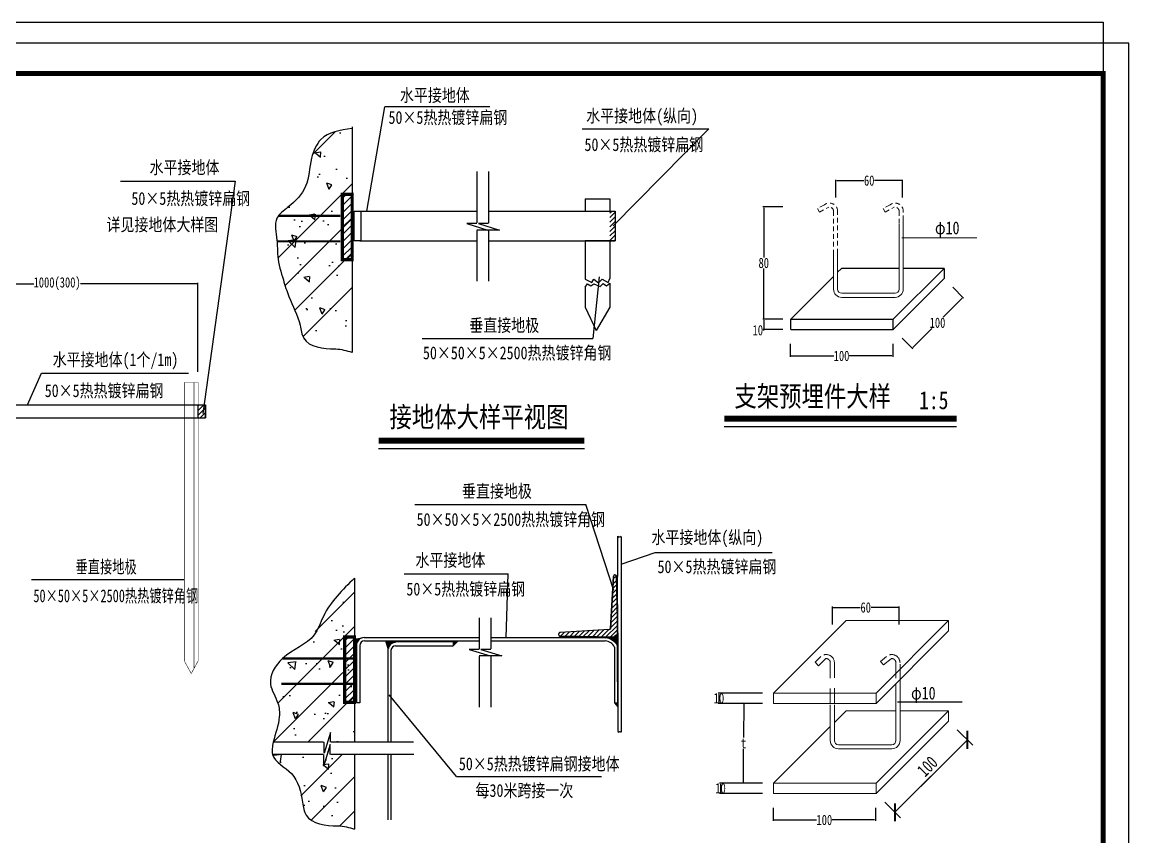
# Model space of a CAD drawing. Extents: x 468464 to 890083, y 3371610 to 6748633.
# Drawn here: x 470837.6 to 471053.6, y 3371751.8 to 3371910.7 of the extents above; entities that cross this region are included whole.
import ezdxf

# ---------------------------------------------------------------- set-up
doc = ezdxf.new("R2010")
doc.units = 0
doc.header["$PDSIZE"] = 0.2
doc.linetypes.add('6', pattern=[10, 6, -4])
doc.linetypes.add('DASHED', pattern=[0.75, 0.5, -0.25])
doc.layers.get('0').update_dxf_attribs({"linetype": 'CONTINUOUS'})
doc.layers.get('Defpoints').update_dxf_attribs({"linetype": 'CONTINUOUS'})
for name, color, linetype in [('13011', 6, 'CONTINUOUS'), ('2', 2, 'CONTINUOUS'), ('GPSCOMMON', 7, 'CONTINUOUS'), ('PP-COM', 7, 'CONTINUOUS'), ('TU', 2, 'CONTINUOUS'), ('图框', 7, 'CONTINUOUS'), ('批量', 7, 'CONTINUOUS'), ('标注', 4, 'CONTINUOUS')]:
    doc.layers.add(name, color=color, linetype=linetype)
doc.styles.get("Standard").update_dxf_attribs({"font": '', "width": 0.75})
doc.styles.get('Standard').set_extended_font_data('SimSun')
doc.dimstyles.get("Standard").update_dxf_attribs({"dimtxt": 2, "dimasz": 0.18, "dimexe": 0.18, "dimexo": 0.0625, "dimgap": 0.09, "dimtad": 0, "dimtih": 1, "dimtoh": 1, "dimzin": 0, "dimdsep": 46, "dimtxsty": 'Standard', "dimcen": 0.09, "dimadec": 0, "dimazin": 0, "dimtfac": 1, "dimtofl": 0, "dimtmove": 0, "dimatfit": 3, "dimfxl": 0.18, "dimtolj": 1, "dimtzin": 0, "dimarcsym": 0})

# ---------------------------------------------------------------- blocks, each defined once
blk = doc.blocks.new('*D32')
at = {"layer": 'Defpoints', "color": 0}
for p in [(470816.9896857398, 3371859.663974748), (470816.9896857398, 3371842.40158035), (470871.8873568259, 3371842.40158035)]:
    blk.add_point(p, dxfattribs=at)
at = {"layer": 'PP-COM', "color": 0, "lineweight": -2}
for p, q in [((470816.9896857398, 3371842.46408035), (470816.9896857398, 3371859.843974749)), ((470817.1696857398, 3371859.663974748), (470839.9026879495, 3371859.663974748)), ((470871.7073568259, 3371859.663974748), (470848.9743546162, 3371859.663974748)), ((470871.8873568259, 3371842.46408035), (470871.8873568259, 3371859.843974749))]:
    blk.add_line(p, q, dxfattribs=at)
at = {"layer": 'PP-COM', "color": 0}
for points in [[(470817.1696857398, 3371859.693974748), (470817.1696857398, 3371859.633974749), (470816.9896857398, 3371859.663974748)], [(470871.7073568259, 3371859.693974748), (470871.7073568259, 3371859.633974749), (470871.8873568259, 3371859.663974748)]]:
    blk.add_solid(points, dxfattribs=at)
at = {"layer": 'PP-COM', "color": 0, "insert": (470844.4385212829, 3371859.663974748), "char_height": 2, "attachment_point": 5}
blk.add_mtext('\\A1;1000(300)', dxfattribs=at)
blk = doc.blocks.new('*D33')
at = {"layer": 'Defpoints', "color": 0}
for p in [(470986.1257662455, 3371874.640575111), (470982.3247662455, 3371852.766575111), (470986.1257662455, 3371852.766575111)]:
    blk.add_point(p, dxfattribs=at)
at = {"layer": '标注', "color": 0, "lineweight": -2}
for p, q in [((470986.0632662455, 3371874.640575111), (470982.1447662455, 3371874.640575111)), ((470982.3247662455, 3371874.460575111), (470982.3247662455, 3371864.793575111)), ((470982.3247662455, 3371852.946575111), (470982.3247662455, 3371862.613575111)), ((470986.0632662455, 3371852.766575111), (470982.1447662455, 3371852.766575111))]:
    blk.add_line(p, q, dxfattribs=at)
at = {"layer": '标注', "color": 0}
for points in [[(470982.2947662455, 3371874.460575111), (470982.3547662455, 3371874.460575111), (470982.3247662455, 3371874.640575111)], [(470982.2947662455, 3371852.946575111), (470982.3547662455, 3371852.946575111), (470982.3247662455, 3371852.766575111)]]:
    blk.add_solid(points, dxfattribs=at)
at = {"layer": '标注', "color": 0, "insert": (470982.324766245, 3371863.703575111), "char_height": 2, "attachment_point": 5}
blk.add_mtext('\\A1;80', dxfattribs=at)
blk = doc.blocks.new('*D34')
at = {"layer": 'Defpoints', "color": 0}
for p in [(470986.1257662455, 3371852.766575111), (470982.3247662455, 3371850.766575111), (470986.1257662455, 3371850.766575111)]:
    blk.add_point(p, dxfattribs=at)
at = {"layer": '标注', "color": 0, "lineweight": -2}
for p, q in [((470986.0632662455, 3371852.766575111), (470982.1447662455, 3371852.766575111)), ((470982.3247662455, 3371852.586575111), (470982.3247662455, 3371850.946575111)), ((470986.0632662455, 3371850.766575111), (470982.1447662455, 3371850.766575111)), ((470982.3247662455, 3371850.586575111), (470982.1447662455, 3371850.586575111)), ((470982.3247662455, 3371850.766575111), (470982.3247662455, 3371850.586575111))]:
    blk.add_line(p, q, dxfattribs=at)
at = {"layer": '标注', "color": 0}
for points in [[(470982.2947662455, 3371852.586575111), (470982.3547662455, 3371852.586575111), (470982.3247662455, 3371852.766575111)], [(470982.2947662455, 3371850.946575111), (470982.3547662455, 3371850.946575111), (470982.3247662455, 3371850.766575111)]]:
    blk.add_solid(points, dxfattribs=at)
at = {"layer": '标注', "color": 0, "insert": (470981.1630995783, 3371850.586575111), "char_height": 2, "attachment_point": 5}
blk.add_mtext('\\A1;10 ', dxfattribs=at)
blk = doc.blocks.new('*D35')
at = {"layer": 'Defpoints', "color": 0}
for p in [(470987.5007662455, 3371848.009575111), (471007.5007662455, 3371848.009575111), (471007.5007662455, 3371845.581814702)]:
    blk.add_point(p, dxfattribs=at)
at = {"layer": '标注', "color": 0, "lineweight": -2}
for p, q in [((470987.5007662455, 3371847.947075111), (470987.5007662455, 3371845.401814702)), ((471007.5007662455, 3371847.947075111), (471007.5007662455, 3371845.401814702)), ((470987.6807662455, 3371845.581814702), (470995.9857662455, 3371845.581814702)), ((471007.3207662455, 3371845.581814702), (470999.0157662455, 3371845.581814702))]:
    blk.add_line(p, q, dxfattribs=at)
at = {"layer": '标注', "color": 0}
for points in [[(470987.6807662455, 3371845.611814701), (470987.6807662455, 3371845.551814702), (470987.5007662455, 3371845.581814702)], [(471007.3207662455, 3371845.611814701), (471007.3207662455, 3371845.551814702), (471007.5007662455, 3371845.581814702)]]:
    blk.add_solid(points, dxfattribs=at)
at = {"layer": '标注', "color": 0, "insert": (470997.5007662455, 3371845.581814702), "char_height": 2, "attachment_point": 5}
blk.add_mtext('\\A1;100', dxfattribs=at)
blk = doc.blocks.new('*D36')
at = {"layer": 'Defpoints', "color": 0}
for p in [(471019.1578683769, 3371859.014677233), (471009.257868377, 3371849.115677233), (471011.2797662453, 3371847.093575112)]:
    blk.add_point(p, dxfattribs=at)
at = {"layer": '标注', "color": 0, "lineweight": -2}
for p, q in [((471019.2020603186, 3371858.970480827), (471021.3070390371, 3371856.865289463)), ((471021.0524805961, 3371856.86530232), (471017.319876357, 3371853.133075112)), ((471011.4070518943, 3371847.220847904), (471015.139656133, 3371850.953075112)), ((471009.3020603186, 3371849.071480827), (471011.4070390372, 3371846.966289463))]:
    blk.add_line(p, q, dxfattribs=at)
at = {"layer": '标注', "color": 0}
for points in [[(471021.0312684642, 3371856.886516595), (471021.0736927283, 3371856.844088045), (471021.1797662452, 3371856.992575112)], [(471011.3858397624, 3371847.242062179), (471011.4282640265, 3371847.199633629), (471011.2797662453, 3371847.093575112)]]:
    blk.add_solid(points, dxfattribs=at)
at = {"layer": '标注', "color": 0, "insert": (471016.2297662455, 3371852.043075112), "char_height": 2, "attachment_point": 5}
blk.add_mtext('\\A1;100', dxfattribs=at)
blk = doc.blocks.new('*D37')
at = {"layer": 'Defpoints', "color": 0}
for p in [(471009.4027662455, 3371879.781814701), (470996.3927662455, 3371876.414575111), (471009.4027662455, 3371876.414575111)]:
    blk.add_point(p, dxfattribs=at)
at = {"layer": '标注', "color": 0, "lineweight": -2}
for p, q in [((470996.3927662455, 3371876.477075111), (470996.3927662455, 3371879.961814702)), ((470996.5727662455, 3371879.781814701), (471001.8452662455, 3371879.781814701)), ((471009.2227662455, 3371879.781814701), (471003.9502662455, 3371879.781814701)), ((471009.4027662455, 3371876.477075111), (471009.4027662455, 3371879.961814702))]:
    blk.add_line(p, q, dxfattribs=at)
at = {"layer": '标注', "color": 0}
for points in [[(470996.5727662455, 3371879.811814701), (470996.5727662455, 3371879.751814702), (470996.3927662455, 3371879.781814701)], [(471009.2227662455, 3371879.811814701), (471009.2227662455, 3371879.751814702), (471009.4027662455, 3371879.781814701)]]:
    blk.add_solid(points, dxfattribs=at)
at = {"layer": '标注', "color": 0, "insert": (471002.8977662455, 3371879.781814701), "char_height": 2, "attachment_point": 5}
blk.add_mtext('\\A1;60', dxfattribs=at)
blk = doc.blocks.new('*D38')
at = {"layer": 'Defpoints', "color": 0}
for p in [(470984.1423547725, 3371757.462530087), (471004.1423547725, 3371757.462530087), (471004.1423547725, 3371755.049997403)]:
    blk.add_point(p, dxfattribs=at)
at = {"layer": '标注', "color": 0, "lineweight": -2}
for p, q in [((470984.1423547725, 3371757.400030087), (470984.1423547725, 3371754.869997403)), ((471004.1423547725, 3371757.400030087), (471004.1423547725, 3371754.869997403)), ((470984.3223547725, 3371755.049997403), (470992.6273547725, 3371755.049997403)), ((471003.9623547725, 3371755.049997403), (470995.6573547726, 3371755.049997403))]:
    blk.add_line(p, q, dxfattribs=at)
at = {"layer": '标注', "color": 0}
for points in [[(470984.3223547725, 3371755.079997403), (470984.3223547725, 3371755.019997403), (470984.1423547725, 3371755.049997403)], [(471003.9623547725, 3371755.079997403), (471003.9623547725, 3371755.019997403), (471004.1423547725, 3371755.049997403)]]:
    blk.add_solid(points, dxfattribs=at)
at = {"layer": '标注', "color": 0, "insert": (470994.1423547725, 3371755.049997403), "char_height": 2, "attachment_point": 5}
blk.add_mtext('\\A1;100', dxfattribs=at)
blk = doc.blocks.new('*D39')
at = {"layer": 'Defpoints', "color": 0}
for p in [(471008.7230663243, 3371796.502554368), (470995.713140221, 3371793.121039143), (471008.7230663243, 3371793.121039143)]:
    blk.add_point(p, dxfattribs=at)
at = {"layer": '标注', "color": 0, "lineweight": -2}
for p, q in [((470995.713140221, 3371793.183539143), (470995.713140221, 3371796.682554368)), ((470995.893140221, 3371796.502554368), (471001.1656032727, 3371796.502554368)), ((471008.5430663243, 3371796.502554368), (471003.2706032727, 3371796.502554368)), ((471008.7230663243, 3371793.183539143), (471008.7230663243, 3371796.682554368))]:
    blk.add_line(p, q, dxfattribs=at)
at = {"layer": '标注', "color": 0}
for points in [[(470995.893140221, 3371796.532554368), (470995.893140221, 3371796.472554368), (470995.713140221, 3371796.502554368)], [(471008.5430663243, 3371796.532554368), (471008.5430663243, 3371796.472554368), (471008.7230663243, 3371796.502554368)]]:
    blk.add_solid(points, dxfattribs=at)
at = {"layer": '标注', "color": 0, "insert": (471002.2181032727, 3371796.502554368), "char_height": 2, "attachment_point": 5}
blk.add_mtext('\\A1;60', dxfattribs=at)
blk = doc.blocks.new('_ARCHTICK')
at = {"color": 0, "linetype": 'ByBlock', "const_width": 0.15}
blk.add_lwpolyline([(-0.5, -0.5), (0.5, 0.5)], dxfattribs=at)
blk = doc.blocks.new('*D19')
at = {"layer": 'Defpoints', "color": 0}
for p in [(470982.1655156272, 3371777.798244866), (470978.3551721607, 3371762.234474454), (470982.1030156272, 3371762.219438628)]:
    blk.add_point(p, dxfattribs=at)
at = {"layer": '标注', "color": 0, "lineweight": -2}
for p, q in [((470982.1030161302, 3371777.798495605), (470978.2376736092, 3371777.814002821)), ((470978.4169500315, 3371777.63328214), (470978.3907950888, 3371771.113877574)), ((470978.3558942898, 3371762.414473006), (470978.3820492325, 3371768.933877573)), ((470982.0405161302, 3371762.219689367), (470978.1751736092, 3371762.235196583))]:
    blk.add_line(p, q, dxfattribs=at)
at = {"layer": '标注', "color": 0}
for points in [[(470978.386950273, 3371777.633402495), (470978.4469497902, 3371777.633161786), (470978.4176721607, 3371777.813280692)], [(470978.3258945312, 3371762.414593361), (470978.3858940484, 3371762.414352651), (470978.3551721607, 3371762.234474454)]]:
    blk.add_solid(points, dxfattribs=at)
at = {"layer": '标注', "color": 0, "insert": (470978.3864221609, 3371770.023877573), "char_height": 2, "attachment_point": 5}
blk.add_mtext('\\A1;t', dxfattribs=at)
blk = doc.blocks.new('*D20')
at = {"layer": 'Defpoints', "color": 0}
for p in [(470982.1655156272, 3371762.219438628), (470973.8874370668, 3371760.219438628), (470982.1655156272, 3371760.219438628)]:
    blk.add_point(p, dxfattribs=at)
at = {"layer": '标注', "color": 0, "lineweight": -2}
for p, q in [((470982.1030156272, 3371762.219438628), (470973.7074370668, 3371762.219438628)), ((470973.8874370668, 3371762.039438628), (470973.8874370668, 3371760.399438628)), ((470982.1030156272, 3371760.219438628), (470973.7074370668, 3371760.219438628))]:
    blk.add_line(p, q, dxfattribs=at)
at = {"layer": '标注', "color": 0}
for points in [[(470973.8574370667, 3371762.039438628), (470973.9174370668, 3371762.039438628), (470973.8874370668, 3371762.219438628)], [(470973.8574370667, 3371760.399438628), (470973.9174370668, 3371760.399438628), (470973.8874370668, 3371760.219438628)]]:
    blk.add_solid(points, dxfattribs=at)
at = {"layer": '标注', "color": 0, "insert": (470973.8874370662, 3371761.219438628), "char_height": 2, "attachment_point": 5}
blk.add_mtext('\\A1;10', dxfattribs=at)
blk = doc.blocks.new('*D21')
at = {"layer": 'Defpoints', "color": 0}
for p in [(470982.1655156272, 3371779.798244866), (470973.582545133, 3371777.798244866), (470982.1655156272, 3371777.798244866)]:
    blk.add_point(p, dxfattribs=at)
at = {"layer": '标注', "color": 0, "lineweight": -2}
for p, q in [((470982.1030156272, 3371779.798244866), (470973.402545133, 3371779.798244866)), ((470973.582545133, 3371779.618244865), (470973.582545133, 3371777.978244866)), ((470982.1030156272, 3371777.798244866), (470973.402545133, 3371777.798244866))]:
    blk.add_line(p, q, dxfattribs=at)
at = {"layer": '标注', "color": 0}
for points in [[(470973.552545133, 3371779.618244865), (470973.612545133, 3371779.618244865), (470973.582545133, 3371779.798244866)], [(470973.552545133, 3371777.978244866), (470973.612545133, 3371777.978244866), (470973.582545133, 3371777.798244866)]]:
    blk.add_solid(points, dxfattribs=at)
at = {"layer": '标注', "color": 0, "insert": (470973.5825451325, 3371778.798244866), "char_height": 2, "attachment_point": 5}
blk.add_mtext('\\A1;10', dxfattribs=at)

msp = doc.modelspace()

# ---------------------------------------------------------------- hatches: boundary and pattern name
h = msp.add_hatch()
h.set_pattern_fill('ANSI31', color=4, scale=0.3149999999999997, angle=37.88199843265833, style=0)
h.set_pattern_definition([(44.99999999999996, (472222.6373866689, 3415776.21583675), (-0.7071951695341945, 0.7071951695341965), [])])
h.paths.add_polyline_path([(470902.0081357981, 3371877.116561203), (470900.0811238686, 3371877.116561203), (470900.0811238686, 3371864.36769272), (470902.0081357981, 3371864.36769272)])
h = msp.add_hatch()
h.set_pattern_fill('ANSI31', color=256, scale=0.1999999999999999, angle=-3.81666561775622e-14, style=0)
h.set_pattern_definition([(44.99999999999995, (467450.574493352, 3390970.346894557), (-0.4490128060534572, 0.4490128060534581), [])])
h.paths.add_polyline_path([(470953.2372105976, 3371790.744852185, 0.1308302522088012), (470953.5859592382, 3371790.977082166, 0.03832908101323168), (470953.6854506165, 3371791.11720208, 0.1206708744550887), (470953.7893676125, 3371791.490437181), (470953.6183193236, 3371802.610831031, 0.8451243127018514), (470952.9937730597, 3371802.549461371), (470952.4259176168, 3371792.437523667, -0.4142135623794376), (470952.1739176168, 3371792.185523667), (470942.6252731726, 3371791.640423343, 0.8026078279618947), (470942.5441875281, 3371790.906800451)])
h = msp.add_hatch()
h.set_pattern_fill('ANSI31', color=4, scale=0.3149999999999997, angle=37.88199843265833, style=0)
h.set_pattern_definition([(44.99999999999996, (472223.089428618, 3415689.865812296), (-0.7071951695341945, 0.7071951695341965), [])])
h.paths.add_polyline_path([(470902.4601777471, 3371790.766536749), (470900.5331658177, 3371790.766536749), (470900.5331658177, 3371778.017668266), (470902.4601777471, 3371778.017668266)])
for points in [[(470902.443221101, 3371790.4197116), (470902.8394300747, 3371790.4197116), (470902.8394300747, 3371778.023511067), (470902.443221101, 3371778.023511067)], [(470903.9469270763, 3371790.572275271), (470902.850909194, 3371790.421249433), (470902.850909194, 3371789.25106456, -0.3143848288621867)], [(470910.4534407837, 3371789.991312774), (470908.5016614361, 3371789.991312774), (470908.9598228506, 3371788.596294187, -0.3755028186697038)], [(470953.7074451594, 3371790.751845829), (470953.3165598758, 3371790.722990153, -0.1028287566994777), (470953.045252028, 3371790.702961843), (470951.4492991333, 3371790.585146459, -0.2371351112653663), (470953.778026392, 3371789.121758569), (470953.7753165448, 3371789.851168604)], [(470953.8381075592, 3371777.901938836), (470953.1983280953, 3371777.893827024), (470953.8381075592, 3371777.098800384)]]:
    msp.add_hatch(color=256).paths.add_polyline_path(points)
at = {"layer": 'PP-COM'}
h = msp.add_hatch(dxfattribs=at)
h.set_pattern_fill('ANSI31', color=256, scale=0.1999999999999999, angle=-3.81666561775622e-14, style=0)
h.set_pattern_definition([(44.99999999999995, (468458.0927629896, 3391668.271500726), (-0.4490128060534572, 0.4490128060534581), [])])
h.paths.add_polyline_path([(470953.3227510933, 3371873.831321906), (470952.2906483556, 3371873.831321906), (470952.2906483556, 3371868.029857053), (470953.3227510933, 3371868.029857053)])
h = msp.add_hatch(dxfattribs=at)
h.set_pattern_fill('ANSI31', color=256, scale=0.1999999999999999, angle=-5.088887490341627e-14, style=0)
h.set_pattern_definition([(44.99999999999994, (467413.9205079962, 3390960.43044068), (-0.449012806053457, 0.4490128060534582), [])])
h.paths.add_polyline_path([(470871.9718204575, 3371833.526555238), (470873.403080152, 3371833.526555238), (470873.403080152, 3371836.026555238), (470871.9718204575, 3371836.026555238)])
msp.add_hatch(color=256, dxfattribs=at).paths.add_polyline_path([(470922.6785220585, 3371789.991312774), (470921.6870368888, 3371789.991312774), (470921.6870368888, 3371789.032628174), (470921.6898812942, 3371789.032628174)])
at = {"layer": 'TU'}
h = msp.add_hatch(dxfattribs=at)
h.set_pattern_fill('AR-CONC', color=256, scale=0.06669999999999991, angle=127.8819984326584, style=0)
h.set_pattern_definition([(139.9999999999999, (468117.5275509395, 3391002.900502689), (1.063137005444842, 12.15171742203346), [1.270634999999998, -13.97698499999998]), (85.00000000000013, (468117.5275509395, 3391002.900502689), (-12.7434780802414, -2.350696492576975), [1.016507999999998, -11.18158799999998]), (190.451, (468117.6161452145, 3391003.913142088), (-11.68028307761345, 9.801064861119482), [1.079872999999998, -11.87860299999998]), (136.1841999999999, (468114.1391909395, 3391002.900502689), (2.804223273112913, 18.08097202750505), [1.905952499999996, -20.96547749999995]), (186.6355999999998, (468114.3728743895, 3391004.407249019), (-16.50328457786625, 15.83486243889802), [1.619809499999997, -17.81790449999996]), (81.18400000000003, (468114.1391909395, 3391002.900502689), (-16.50325536130184, 15.83488720778939), [1.524761999999998, -16.77238199999998]), (111, (468114.9862809395, 3391004.594682688), (6.821110085068058, 10.11271248502005), [1.270634999999997, -13.97698499999997]), (56.00000000000006, (468114.9862809395, 3391004.594682688), (-12.28533734035868, 4.122195290788068), [1.016507999999998, -11.18158799999998]), (161.4513999999999, (468115.5547050096, 3391005.437403839), (-5.464254609661015, 14.23487993436729), [1.079872999999998, -11.87860299999998]), (127.4999999999999, (468117.5275509395, 3391002.900502689), (-5.639821092839307, 0.2060098368144785), [0, -11.04605359999997, 0, -11.35100599999997, 0, -11.22394249999997]), (97.49999999999987, (468117.5275509395, 3391002.900502689), (-6.682044340368563, 4.456871489437396), [0, -6.471767599999989, 0, -10.79192659999998, 0, -4.277804499999991]), (57.49999999999999, (468117.5275509395, 3390999.122481288), (0.3821072243113264, 9.043892697630316), [0, -4.235449999999995, 0, -13.21460399999999, 0, -17.53476299999998]), (47.5, (468117.5275509395, 3390997.428301288), (-1.695946951923302, 9.880216398447395), [0, -5.50608499999999, 0, -8.775852399999982, 0, -12.45222299999998])])
edge = h.paths.add_edge_path()
edge.add_spline(control_points=[(470901.9703732483, 3371846.306290158), (470900.8997426918, 3371846.416026929), (470899.8179232569, 3371846.951025867), (470896.5535015195, 3371846.917786265), (470892.3937852693, 3371847.443487691), (470891.8067508228, 3371852.808521796), (470889.8369203059, 3371856.295063433), (470888.4568152945, 3371860.816670457), (470887.340616059, 3371864.510738743), (470887.4738517406, 3371868.469929037), (470886.4566363967, 3371872.406509832), (470890.2205384537, 3371875.027625872), (470893.6253667729, 3371878.495397568), (470893.6405266541, 3371883.682648285), (470895.9060729953, 3371889.028357268), (470899.6629282839, 3371889.614305966), (470901.9703732483, 3371889.974193229)], knot_values=[0, 0, 0, 0, 3.22871917780062, 3.409515305272045, 9.81728459221982, 12.45006674365769, 18.46131390308821, 21.89229971320232, 26.62920385147898, 29.79877061185271, 34.04800915010681, 37.11753274383192, 42.44380125254856, 48.08276510800044, 52.12644171110462, 58.5639294669785, 58.5639294669785, 58.5639294669785, 58.5639294669785], degree=3, periodic=0)
edge.add_line((470902.0001472138, 3371846.299621317), (470902.0001472138, 3371889.979757183))
h = msp.add_hatch(dxfattribs=at)
h.set_pattern_fill('AR-CONC', color=256, scale=0.06669999999999991, angle=127.8819984326584, style=0)
h.set_pattern_definition([(139.9999999999999, (468128.686109508, 3390992.879392008), (1.063137005444842, 12.15171742203346), [1.270634999999998, -13.97698499999998]), (85.00000000000013, (468128.686109508, 3390992.879392008), (-12.7434780802414, -2.350696492576975), [1.016507999999998, -11.18158799999998]), (190.451, (468128.774703783, 3390993.892031408), (-11.68028307761345, 9.801064861119482), [1.079872999999997, -11.87860299999998]), (136.1841999999999, (468125.297749508, 3390992.879392008), (2.804223273112913, 18.08097202750505), [1.905952499999997, -20.96547749999996]), (186.6355999999998, (468125.531432958, 3390994.386138338), (-16.50328457786625, 15.83486243889802), [1.619809499999997, -17.81790449999996]), (81.18400000000003, (468125.297749508, 3390992.879392008), (-16.50325536130184, 15.83488720778939), [1.524761999999998, -16.77238199999998]), (111, (468126.144839508, 3390994.573572008), (6.821110085068058, 10.11271248502005), [1.270634999999997, -13.97698499999997]), (56.00000000000006, (468126.144839508, 3390994.573572008), (-12.28533734035868, 4.122195290788068), [1.016507999999998, -11.18158799999998]), (161.4513999999999, (468126.713263578, 3390995.416293158), (-5.464254609661015, 14.23487993436729), [1.079872999999998, -11.87860299999998]), (127.4999999999999, (468128.686109508, 3390992.879392008), (-5.639821092839307, 0.2060098368144785), [0, -11.04605359999996, 0, -11.35100599999996, 0, -11.22394249999996]), (97.49999999999987, (468128.686109508, 3390992.879392008), (-6.682044340368563, 4.456871489437396), [0, -6.471767599999987, 0, -10.79192659999998, 0, -4.27780449999999]), (57.49999999999999, (468128.686109508, 3390989.101370608), (0.3821072243113264, 9.043892697630316), [0, -4.235449999999995, 0, -13.21460399999999, 0, -17.53476299999998]), (47.5, (468128.686109508, 3390987.407190608), (-1.695946951923302, 9.880216398447395), [0, -5.506084999999989, 0, -8.77585239999998, 0, -12.45222299999998])])
edge = h.paths.add_edge_path()
edge.add_spline(control_points=[(470902.4521891628, 3371802.225275578), (470900.1331864381, 3371799.96133316), (470896.8388263615, 3371796.745191396), (470894.5182166884, 3371789.605414615), (470888.5542813711, 3371787.850883381), (470885.0368786756, 3371781.927306049), (470887.6844270813, 3371778.332435148), (470888.0098699471, 3371774.298223582), (470887.0155358415, 3371771.941363911), (470886.6161458921, 3371770.212347473)], knot_values=[0, 0, 0, 0, 9.614216823738676, 13.65789342684286, 21.33275923433596, 26.84937118612592, 30.83691593643443, 33.55200638097459, 38.6223495431655, 38.6223495431655, 38.6223495431655, 38.62234954317071], degree=3, periodic=0)
edge.add_line((470886.6161458921, 3371770.212347473), (470896.5196173466, 3371770.212347473))
edge.add_line((470896.5196173466, 3371770.212347473), (470896.5196173466, 3371768.069698128))
edge.add_line((470896.5196173466, 3371768.069698129), (470897.8044880439, 3371772.140839499))
edge.add_line((470897.8044880439, 3371772.140839499), (470897.8044880439, 3371770.212347473))
edge.add_line((470897.8044880439, 3371770.212347473), (470902.4521891628, 3371770.212347473))
edge.add_line((470902.4521891628, 3371770.212347473), (470902.4521891628, 3371802.225275577))
edge = h.paths.add_edge_path()
edge.add_spline(control_points=[(470886.4914512447, 3371767.824390523), (470886.9203711483, 3371766.268479148), (470891.2189563005, 3371764.396979827), (470892.1580636339, 3371759.697075134), (470892.9396790545, 3371754.43504701), (470897.0348660174, 3371753.8751855), (470900.2999441887, 3371753.9087726), (470901.3815586063, 3371753.373665133), (470902.4521891628, 3371753.263928361)], knot_values=[41.01355993760485, 41.01355993760485, 41.01355993760485, 41.0135599376064, 46.22468100560452, 52.23592816503503, 54.86871031647291, 61.27647960342068, 61.45727573089211, 64.68599490869272, 64.68599490869272, 64.68599490869272, 64.68599490869272], degree=3, periodic=0)
edge.add_line((470902.4521891628, 3371753.263928361), (470902.4521891628, 3371767.824390523))
edge.add_line((470902.4521891628, 3371767.824390523), (470897.7341784388, 3371767.824390523))
edge.add_line((470897.7341784388, 3371767.824390523), (470897.7341784388, 3371769.752882549))
edge.add_line((470897.7341784388, 3371769.752882549), (470896.4493077416, 3371765.681741179))
edge.add_line((470896.4493077415, 3371765.681741179), (470896.4493077415, 3371767.824390523))
edge.add_line((470896.4493077415, 3371767.824390523), (470886.4914512447, 3371767.824390523))

# ---------------------------------------------------------------- linework, layer by layer
for p, q in [((470928.8523289946, 3371894.164005115), (470908.3664217953, 3371894.164005115)), ((470894.2976605514, 3371884.901504807), (470898.7268913565, 3371889.330735612)), ((470902.0001472138, 3371890.272063439), (470902.0001472138, 3371846.270020143)), ((470946.8813604121, 3371889.906428561), (470971.5840828524, 3371889.906428561)), ((470952.9603537801, 3371870.933990548), (470971.5840828524, 3371889.906428561)), ((470926.3122042439, 3371881.585612125), (470926.3122042439, 3371871.520683071)), ((470928.6182516753, 3371881.585612125), (470928.6182516753, 3371871.520683071)), ((470887.5373873284, 3371864.670847403), (470902.0001472138, 3371879.133607288)), ((470903.4999658823, 3371873.831321906), (470926.2838651684, 3371873.831321906)), ((470928.5943966308, 3371873.831321906), (470953.3227510933, 3371873.831321906)), ((470953.3227510933, 3371873.831321906), (470953.3227510933, 3371868.029857053)), ((470953.3227510933, 3371873.831321906), (470953.3227510933, 3371868.029857053)), ((470888.9184664971, 3371859.316734481), (470902.2708581942, 3371872.669126178)), ((470926.3122042439, 3371871.413610512), (470924.3837122176, 3371871.413610512)), ((470924.3837122176, 3371871.413610512), (470928.4548535879, 3371870.128739815)), ((470928.6182516753, 3371871.413610512), (470926.6897596489, 3371871.413610512)), ((470926.6897596489, 3371871.413610512), (470930.7609010193, 3371870.128739815)), ((470928.4548535879, 3371870.128739815), (470926.3122042439, 3371870.128739815)), ((470926.3122042439, 3371870.021667257), (470926.3122042439, 3371860.170883318)), ((470930.7609010193, 3371870.128739815), (470928.6182516753, 3371870.128739815)), ((470928.6182516753, 3371870.021667257), (470928.6182516753, 3371860.170883318)), ((470903.4999658824, 3371868.029857053), (470926.2838651684, 3371868.029857053)), ((470928.5943966308, 3371868.029857053), (470953.3227510933, 3371868.029857053)), ((470953.3227510933, 3371868.029857053), (470947.4906483556, 3371868.029857053)), ((470890.8231515549, 3371854.486227448), (470902.2708581942, 3371865.933934087)), ((470947.4906483556, 3371860.539427489), (470948.8026685453, 3371859.93425948)), ((470950.1763962639, 3371860.984352419), (470948.9533082854, 3371848.963570192)), ((470951.9633722738, 3371859.93425948), (470952.2906483556, 3371860.697460284)), ((470952.2906483556, 3371862.158675586), (470952.2906483556, 3371862.158675586)), ((470892.4032214079, 3371849.33110521), (470902.0001472138, 3371858.928031016)), ((470947.4906483556, 3371859.003823788), (470947.9137542519, 3371859.638018163)), ((470947.9137542519, 3371859.638018163), (470948.6051918227, 3371859.243174531)), ((470948.6051918227, 3371859.243174531), (470949.1978013517, 3371859.638018163)), ((470948.8026685453, 3371859.93425948), (470949.1978013517, 3371860.526524929)), ((470949.1978013517, 3371860.526524929), (470950.0867156451, 3371859.835548573)), ((470949.1978013517, 3371859.638018163), (470950.3830204095, 3371859.144463623)), ((470950.0867156451, 3371859.835548573), (470950.7781532159, 3371860.526524929)), ((470950.3830204095, 3371859.144463623), (470950.9756299385, 3371859.736729071)), ((470950.7781532159, 3371860.526524929), (470951.9633722738, 3371859.93425948)), ((470950.9756299385, 3371859.736729071), (470951.6670675093, 3371859.243174531)), ((470951.6670675093, 3371859.243174531), (470952.3154002064, 3371859.761414059)), ((470915.6383465414, 3371848.963570192), (470948.9533082854, 3371848.963570192)), ((470873.403080152, 3371833.526555238), (470873.403080152, 3371836.026555238)), ((470914.2399516868, 3371816.603660368), (470947.5790952675, 3371816.603660368)), ((470953.0650209219, 3371799.829730947), (470947.5790952675, 3371816.603660368)), ((470953.782864298, 3371810.406262457), (470953.782864298, 3371802.572121166)), ((470953.8381075592, 3371810.406262457), (470954.090110098, 3371810.238342578)), ((470954.090110098, 3371810.238342578), (470954.1715400999, 3371810.373975058)), ((470954.1715400999, 3371810.373975058), (470954.3073165567, 3371810.292530414)), ((470954.3073165567, 3371810.292530414), (470954.3887465585, 3371810.401123272)), ((470954.3887465585, 3371810.401123272), (470954.4929554376, 3371810.262153117)), ((470954.4929554376, 3371810.262153117), (470954.4929554376, 3371772.163594355)), ((470954.4929554376, 3371804.951074584), (470961.1300782969, 3371807.228114833)), ((470961.1300782969, 3371807.228114833), (470983.9455853984, 3371807.228114833)), ((470902.4521891628, 3371802.225275578), (470902.4521891628, 3371770.212347473)), ((470912.1698555108, 3371803.071924356), (470932.4826091194, 3371803.071924356)), ((470932.0563418148, 3371790.626049924), (470932.4826091194, 3371803.071924356)), ((470952.4259176168, 3371792.437523667), (470952.9925638379, 3371802.543635136)), ((470953.8537506942, 3371791.53612531), (470953.7961047954, 3371802.73886822)), ((470894.7735871653, 3371791.840172927), (470902.4521891628, 3371799.518774925)), ((470926.7642461929, 3371794.468757734), (470926.7642461929, 3371788.43756616)), ((470929.0702936244, 3371794.468757734), (470929.0702936244, 3371788.43756616)), ((470887.5117053043, 3371777.843098976), (470902.4521891628, 3371792.783582834)), ((470952.1739176168, 3371792.185523667), (470942.6252731726, 3371791.640423343)), ((470953.8381075592, 3371791.565234995), (470953.8381075592, 3371772.322423768)), ((470902.8509091939, 3371790.421249433), (470903.9489369756, 3371790.572552225)), ((470902.8509091939, 3371790.421249433), (470902.850909194, 3371789.192395117)), ((470904.3457077181, 3371790.626255216), (470926.7359071174, 3371790.626255216)), ((470904.3854892525, 3371789.991312774), (470926.7359071174, 3371789.991312774)), ((470908.5016614361, 3371789.991312774), (470908.9649408489, 3371788.580710808)), ((470929.0464385799, 3371790.626255216), (470952.9285667235, 3371790.624626323)), ((470929.0464385799, 3371789.991312774), (470951.4069461909, 3371789.986643135)), ((470953.1163579393, 3371790.713914178), (470942.6542804968, 3371790.886804818)), ((470953.6157652196, 3371791.138503491), (470953.0376646659, 3371790.704007702)), ((470902.8457077181, 3371777.888421551), (470902.8457077181, 3371789.126255216)), ((470903.4854892525, 3371789.091312774), (470903.4854892525, 3371777.888421551)), ((470908.9520476296, 3371788.172409709), (470908.9520476296, 3371770.212347473)), ((470909.586990071, 3371788.132628174), (470909.586990071, 3371770.212347473)), ((470926.7642461929, 3371788.330493602), (470924.8357541666, 3371788.330493602)), ((470924.8357541666, 3371788.330493602), (470928.9068955369, 3371787.045622905)), ((470929.0702936244, 3371788.330493602), (470927.141801598, 3371788.330493602)), ((470927.141801598, 3371788.330493602), (470931.2129429684, 3371787.045622905)), ((470953.1983280953, 3371788.791454378), (470953.1983280953, 3371777.893827024)), ((470928.9068955369, 3371787.045622905), (470926.7642461929, 3371787.045622905)), ((470926.7642461929, 3371786.938550347), (470926.7642461929, 3371777.087766408)), ((470931.2129429684, 3371787.045622905), (470929.0702936244, 3371787.045622905)), ((470929.0702936244, 3371786.938550347), (470929.0702936244, 3371777.087766408)), ((470886.6161458921, 3371770.212347473), (470900.2029703416, 3371783.799171922)), ((470893.3513379829, 3371770.212347473), (470902.7229001432, 3371779.583909633)), ((470922.3955050455, 3371763.531549048), (470909.2160807928, 3371779.461606287)), ((470903.4854892525, 3371777.888421551), (470902.8457077181, 3371777.888421551)), ((470953.1983280953, 3371777.893827024), (470953.9532537858, 3371777.903398783)), ((470953.1983280953, 3371777.893827024), (470953.8381075592, 3371777.098800384)), ((470897.8044880439, 3371772.140839499), (470896.5196173466, 3371768.069698129)), ((470897.8044880439, 3371770.212347473), (470897.8044880439, 3371772.140839499)), ((470953.8381075592, 3371772.322423768), (470954.0680486658, 3371772.169204348)), ((470954.0680486658, 3371772.169204348), (470954.1494786676, 3371772.304836828)), ((470954.1494786676, 3371772.304836828), (470954.2852551244, 3371772.223392184)), ((470954.2852551244, 3371772.223392184), (470954.3666851263, 3371772.331985042)), ((470954.3666851263, 3371772.331985042), (470954.4929554376, 3371772.163594355)), ((470896.4125447886, 3371770.212347473), (470886.5617608498, 3371770.212347473)), ((470896.5196173466, 3371768.069698129), (470896.5196173466, 3371770.212347473)), ((470913.9481683237, 3371770.212347473), (470897.911560602, 3371770.212347473)), ((470896.3422351835, 3371767.824390523), (470886.4914512447, 3371767.824390523)), ((470891.9727048575, 3371759.732863167), (470900.0642322127, 3371767.824390523)), ((470897.7341784388, 3371769.752882549), (470896.4493077415, 3371765.681741179)), ((470896.4493077415, 3371765.681741179), (470896.4493077415, 3371767.824390523)), ((470897.7341784388, 3371767.824390523), (470897.7341784388, 3371769.752882549)), ((470914.0208034064, 3371767.824390523), (470897.8412509969, 3371767.824390523)), ((470902.4521891628, 3371767.824390523), (470902.4521891628, 3371753.263928361)), ((470908.9520476296, 3371767.824390523), (470908.9520476296, 3371755.068697927)), ((470909.586990071, 3371767.824390523), (470909.586990071, 3371755.068697927)), ((470893.9839133562, 3371755.008879575), (470902.4521891628, 3371763.477155382)), ((470922.3955050455, 3371763.531549048), (470950.6833356353, 3371763.531549048)), ((470899.5898475953, 3371753.879621724), (470902.4521891628, 3371756.741963291))]:
    msp.add_line(p, q)
for points in [[(470902.3979704388, 3371873.831321906), (470903.7171723411, 3371873.831321906), (470903.7171723411, 3371868.029857053), (470902.3979704388, 3371868.029857053)], [(470902.443221101, 3371790.4197116), (470902.8394300747, 3371790.4197116), (470902.8394300747, 3371778.023511067), (470902.443221101, 3371778.023511067)]]:
    msp.add_lwpolyline(points, close=True)
msp.add_lwpolyline([(470953.6183193236, 3371802.610831031, 0.856707036232312), (470952.9932935819, 3371802.540923194), (470952.4259176168, 3371792.437523667, -0.4142135623794375), (470952.1739176168, 3371792.185523667), (470942.6252731726, 3371791.640423343, 0.8026078279618946), (470942.5441875281, 3371790.906800451), (470953.3186992402, 3371790.743618021, 0.2385232645547843), (470953.8424971375, 3371791.611084418)], format="xyb", close=True)
msp.add_lwpolyline([(470953.6183193236, 3371802.610831031), (470953.7893676125, 3371791.490437181, -0.5147020367343427), (470953.0376646659, 3371790.704007702), (470942.6542804968, 3371790.886804818)], format="xyb")
at = {"const_width": 0.2999999999999998}
msp.add_lwpolyline([(470953.7693127603, 3371791.467208321), (470953.8197289503, 3371777.896673782)], dxfattribs=at)
for points in [[(470942.6542804969, 3371790.886804818), (470942.5441875281, 3371790.906800451)], [(470951.4492991333, 3371790.585146459), (470953.7074451594, 3371790.751845829), (470953.8381075592, 3371789.017909694)]]:
    msp.add_lwpolyline(points)
for centre, radius, start, end in [((470953.3112339771, 3371802.527351187), 0.3182299393264799, 15.20809685426454, 177.5556835336465), ((470942.6660397342, 3371791.264624958), 0.3780030927774449, 96.19122884711315, 268.2173071958454), ((470952.1739176168, 3371792.437523667), 0.2519999999999998, 270, 0), ((470952.9537626092, 3371791.531494246), 0.8999999999999995, 270.2948240086578, 0.2948240153277602), ((470904.3457077181, 3371789.126255216), 1.499999999999999, 90, 180), ((470904.3854892525, 3371789.091312774), 0.8999999999999995, 90, 180), ((470910.5121197673, 3371788.125088037), 1.560743782812069, 92.18953969408712, 179.0783519703809), ((470951.2533676726, 3371787.816374708), 2.175695615099315, 26.6262795292717, 85.95222568998848), ((470951.1576393352, 3371787.536444516), 3.062621258132455, 28.92894399942637, 84.535322320324), ((470953.3637652195, 3371791.138503491), 0.2519999999999998, 270, 0), ((470910.486990071, 3371788.132628174), 0.8999999999999995, 90, 180)]:
    msp.add_arc(centre, radius, start, end)
at = {"end_tangent": (0.9947881784588635, -0.1019631305840331)}
for points in [[(470901.9703732483, 3371889.974193229), (470895.9095776696, 3371887.804399332), (470894.1003608662, 3371884.18803997), (470892.9244685927, 3371878.673043078), (470889.4870104747, 3371874.604503056), (470887.315842694, 3371872.434709157), (470887.315842694, 3371868.185470619), (470887.4968181826, 3371865.021074733), (470888.5823123924, 3371860.410221978), (470889.6678066022, 3371857.155476834), (470891.838974383, 3371851.550022091), (470892.5625176153, 3371849.018613975), (470898.6234925553, 3371846.939169335), (470898.8042886828, 3371846.939169335), (470901.9703732483, 3371846.306290158)], [(470902.4521891628, 3371802.225275578), (470896.3913935841, 3371794.762037534), (470894.5821767807, 3371791.145678173), (470888.4383226316, 3371786.546045431), (470886.0732208117, 3371781.562141258), (470887.5117053043, 3371777.843098976), (470887.7976586084, 3371775.143108822), (470886.6161458921, 3371770.212347473), (470886.4914512447, 3371767.824390523), (470890.1496225166, 3371764.113115037), (470892.3207902975, 3371758.507660293), (470893.0443335298, 3371755.976252178), (470899.1053084698, 3371753.896807538), (470899.2861045973, 3371753.896807538), (470902.4521891628, 3371753.263928361)]]:
    msp.add_spline(points, degree=3, dxfattribs=at)
at = {"layer": '13011'}
for p, q in [((470947.4906483556, 3371876.229316146), (470947.4906483556, 3371873.831321906)), ((470947.4906483556, 3371876.229316146), (470952.2906483556, 3371876.229316146)), ((470952.2906483556, 3371876.229316146), (470952.2906483556, 3371873.831321906)), ((470947.4906483556, 3371868.029857053), (470947.4906483556, 3371860.539427489)), ((470952.2906483556, 3371868.029857053), (470952.2906483556, 3371867.960140438)), ((470952.2906483556, 3371867.960140438), (470952.2906483556, 3371860.697460284)), ((470947.4906483556, 3371859.003823788), (470947.4906483556, 3371855.081593288)), ((470952.3154002064, 3371859.761414059), (470952.3154002064, 3371855.081593288)), ((470947.4906483556, 3371855.081593288), (470949.6504139806, 3371850.508937038)), ((470952.2906483556, 3371855.081593288), (470949.6504139806, 3371850.508937038))]:
    msp.add_line(p, q, dxfattribs=at)
at = {"layer": '2', "color": 7, "linetype": 'Continuous', "lineweight": 25}
for p, q in [((470995.9374430725, 3371861.097410355), (470987.6057662455, 3371852.766575111)), ((470997.5057662455, 3371862.665575111), (470996.7374430725, 3371861.897329547)), ((471008.7374430725, 3371862.665575111), (470997.5057662455, 3371862.665575111)), ((471007.6057662455, 3371852.766575111), (471017.5057662455, 3371862.665575111)), ((471007.6057662455, 3371850.766575111), (471017.5057662455, 3371860.665575111)), ((471017.5057662455, 3371862.665575111), (471009.5374430725, 3371862.665575111)), ((471017.5057662455, 3371862.665575111), (471017.5057662455, 3371860.665575111)), ((470987.6057662455, 3371852.766575111), (471007.6057662455, 3371852.766575111)), ((470987.6057662455, 3371850.766575111), (470987.6057662455, 3371852.766575111)), ((471007.6057662455, 3371850.766575111), (471007.6057662455, 3371852.766575111)), ((470987.6057662455, 3371850.766575111), (471007.6057662455, 3371850.766575111))]:
    msp.add_line(p, q, dxfattribs=at)
at = {"layer": 'GPSCOMMON', "lineweight": 20}
for p, q in [((471009.5374430725, 3371858.607876744), (471009.5374430725, 3371872.083055741)), ((471008.7374430725, 3371858.607876744), (471008.7374430725, 3371871.283055741)), ((470995.9374430725, 3371858.607876744), (470995.9374430726, 3371865.602671983)), ((470996.7374430725, 3371858.607876744), (470996.7374430725, 3371865.602671983)), ((471007.9374430725, 3371857.807876744), (470997.5374430725, 3371857.807876744)), ((471007.9374430725, 3371857.007876744), (470997.5374430725, 3371857.007876744)), ((471007.9374430725, 3371857.807876744), (470998.3374430725, 3371857.807876744)), ((470998.3902609567, 3371793.940380489), (470984.248125333, 3371779.798244866)), ((471018.3902609567, 3371793.940380489), (470998.3902609567, 3371793.940380489)), ((471004.248125333, 3371779.798244866), (471018.3902609567, 3371793.940380489)), ((471018.3902609567, 3371793.940380489), (471018.3902609567, 3371791.940380489)), ((471004.248125333, 3371777.798244866), (471018.3902609567, 3371791.940380489)), ((471008.1087812964, 3371770.54234267), (471008.1087812964, 3371781.658900829)), ((471008.9087812965, 3371770.54234267), (471008.9087812965, 3371782.458900829)), ((470984.248125333, 3371777.798244866), (470984.248125333, 3371779.798244866)), ((470984.248125333, 3371779.798244866), (471004.248125333, 3371779.798244866)), ((471004.248125333, 3371777.798244866), (471004.248125333, 3371779.798244866)), ((470984.248125333, 3371777.798244866), (471004.248125333, 3371777.798244866)), ((470995.3087812964, 3371770.54234267), (470995.3087812964, 3371777.537137909)), ((470996.1087812964, 3371770.54234267), (470996.1087812964, 3371777.537137909)), ((470998.3902609567, 3371776.361574252), (470996.1087812964, 3371774.080094592)), ((471008.1087812964, 3371776.361574252), (470998.3902609567, 3371776.361574252)), ((471004.248125333, 3371762.219438628), (471018.3902609567, 3371776.361574252)), ((471018.3902609567, 3371776.361574252), (471008.9087812965, 3371776.361574252)), ((471018.3902609567, 3371776.361574252), (471018.3902609567, 3371774.361574252)), ((471004.248125333, 3371760.219438628), (471018.3902609567, 3371774.361574252)), ((470995.3087812964, 3371773.280094591), (470984.248125333, 3371762.219438628)), ((471004.248125333, 3371760.219438628), (471014.1476202696, 3371770.118933565)), ((471007.3087812964, 3371769.74234267), (470996.9087812965, 3371769.74234267)), ((471007.3087812964, 3371768.94234267), (470996.9087812965, 3371768.94234267)), ((471007.3087812964, 3371769.74234267), (470997.7087812964, 3371769.74234267)), ((470984.248125333, 3371760.219438628), (470984.248125333, 3371762.219438628)), ((470984.248125333, 3371762.219438628), (471004.248125333, 3371762.219438628)), ((471004.248125333, 3371760.219438628), (471004.248125333, 3371762.219438628)), ((470984.248125333, 3371760.219438628), (471004.248125333, 3371760.219438628))]:
    msp.add_line(p, q, dxfattribs=at)
at = {"layer": 'GPSCOMMON'}
for p, q in [((470974.6299232327, 3371831.83842255), (471019.9525625718, 3371831.83842255)), ((470907.1581380313, 3371827.551652299), (470947.3220493675, 3371827.551652299))]:
    msp.add_line(p, q, dxfattribs=at)
at = {"layer": 'GPSCOMMON', "color": 4, "lineweight": 20}
for p, q in [((470900.5331658176, 3371790.766536749), (470902.4601777471, 3371790.766536749)), ((470900.5331658176, 3371778.017668266), (470900.5331658176, 3371790.766536749)), ((470902.4601777471, 3371790.766536749), (470902.4601777471, 3371778.017668266)), ((470902.4601777471, 3371778.017668266), (470902.4601777471, 3371790.766536749)), ((470888.4833005522, 3371786.546045431), (470900.5781437382, 3371786.546045431)), ((470890.4103124817, 3371786.546045431), (470902.5051556677, 3371786.546045431)), ((470888.2264028046, 3371781.583373683), (470900.5985987458, 3371781.583373683)), ((470890.1534147341, 3371781.583373683), (470902.5256106753, 3371781.583373683)), ((470902.4601777471, 3371778.017668266), (470900.5331658176, 3371778.017668266))]:
    msp.add_line(p, q, dxfattribs=at)
at = {"layer": 'GPSCOMMON', "color": 4, "lineweight": 20, "const_width": 0.6299999999999993}
for points in [[(470900.0811238686, 3371877.116561203), (470902.0081357981, 3371877.116561203), (470902.0081357981, 3371864.36769272), (470900.0811238686, 3371864.36769272)], [(470900.5331658176, 3371790.766536749), (470902.4601777471, 3371790.766536749), (470902.4601777471, 3371778.017668266), (470900.5331658176, 3371778.017668266)]]:
    msp.add_lwpolyline(points, close=True, dxfattribs=at)
at = {"layer": 'GPSCOMMON', "linetype": '6', "lineweight": 20, "ltscale": 0.15}
for points in [[(470996.7374430725, 3371865.602671983), (470996.7374430725, 3371873.807876744, 0.6463414886006209), (470994.0771453572, 3371875.006112428), (470992.8226560247, 3371874.32100215), (470993.2061014645, 3371873.618884215), (470994.992921061, 3371874.594714331, -0.4684755685345715), (470995.9374430726, 3371873.807876744), (470995.9374430726, 3371865.602671983)], [(471009.5374430725, 3371872.083055741), (471009.5374430725, 3371873.807876744, 0.6463414886006209), (471006.8771453572, 3371875.006112428), (471005.6226560247, 3371874.32100215), (471006.0061014644, 3371873.618884215), (471007.792921061, 3371874.594714331, -0.4684755685346143), (471008.7374430725, 3371873.807876744), (471008.7374430725, 3371871.283055741)]]:
    msp.add_lwpolyline(points, format="xyb", dxfattribs=at)
at = {"layer": 'GPSCOMMON', "color": 4, "lineweight": 20, "const_width": 0.4499999999999997}
for points in [[(470887.5959488797, 3371872.896069886), (470899.6907920656, 3371872.896069885)], [(470887.339051132, 3371867.933398136), (470899.7112470732, 3371867.933398136)], [(470888.4383226316, 3371786.546045431), (470900.5331658176, 3371786.546045431)], [(470890.3653345611, 3371786.546045432), (470902.4601777471, 3371786.546045431)], [(470888.181424884, 3371781.583373683), (470900.5536208252, 3371781.583373683)], [(470890.1084368135, 3371781.583373683), (470902.4806327547, 3371781.583373683)]]:
    msp.add_lwpolyline(points, dxfattribs=at)
at = {"layer": 'GPSCOMMON', "const_width": 1.199999999999999}
for points in [[(470974.6299232327, 3371833.33842255), (471019.9525625718, 3371833.33842255)], [(470907.1581380313, 3371829.051652299), (470947.3220493675, 3371829.051652299)]]:
    msp.add_lwpolyline(points, dxfattribs=at)
at = {"layer": 'GPSCOMMON', "linetype": '6', "lineweight": 20, "ltscale": 0.5}
for points in [[(470996.1087812964, 3371777.790385317), (470996.1087812964, 3371785.730918846, 0.6463414886006209), (470993.4484835811, 3371786.92915453), (470992.3307253565, 3371785.856382385), (470992.9962782412, 3371785.128379622), (470994.3642592849, 3371786.517756433, -0.4684755685345715), (470995.3087812964, 3371785.730918846), (470995.3087812964, 3371777.525714085)], [(471008.9087812965, 3371782.458900829), (471008.9087812965, 3371785.730918846, 0.6463414886006209), (471006.2484835811, 3371786.92915453), (471005.1037478616, 3371785.964185735), (471005.7188050172, 3371785.310276054), (471007.1642592849, 3371786.517756433, -0.4684755685346143), (471008.1087812964, 3371785.730918846), (471008.1087812964, 3371781.658900829)]]:
    msp.add_lwpolyline(points, format="xyb", dxfattribs=at)
at = {"layer": 'GPSCOMMON', "lineweight": 20}
for centre, radius, start, end in [((470997.5374430725, 3371858.607876744), 1.599999999999999, 180, 270), ((470997.5374430725, 3371858.607876744), 0.7999999999999994, 180, 270), ((471007.9374430726, 3371858.607876744), 0.7999999999999994, 270, 0), ((471007.9374430726, 3371858.607876744), 1.599999999999999, 270, 0), ((470996.9087812965, 3371770.54234267), 1.599999999999999, 180, 270), ((470996.9087812965, 3371770.54234267), 0.7999999999999994, 180, 270), ((471007.3087812964, 3371770.54234267), 1.599999999999999, 270, 0), ((471007.3087812964, 3371770.54234267), 0.7999999999999994, 270, 0)]:
    msp.add_arc(centre, radius, start, end, dxfattribs=at)
at = {"layer": 'PP-COM'}
for p, q in [((470904.8401763354, 3371873.831321906), (470908.3664217953, 3371894.164005115)), ((470921.6870368888, 3371789.991312774), (470921.6870368888, 3371789.032628174)), ((470921.6898812942, 3371789.032628174), (470922.6785220585, 3371789.991312774)), ((470910.486990071, 3371789.032628174), (470921.6898812942, 3371789.032628174))]:
    msp.add_line(p, q, dxfattribs=at)
at = {"layer": 'PP-COM', "color": 4}
for p, q in [((470856.8110287937, 3371879.688601017), (470879.1707787352, 3371879.688601017)), ((470879.1707787352, 3371879.688601017), (470872.8726515506, 3371834.326772336)), ((470838.6263750671, 3371836.026555238), (470841.3876687405, 3371842.211540024)), ((470841.3876687405, 3371842.211540024), (470870.0928860925, 3371842.211540024)), ((470816.9896857399, 3371836.026555238), (470873.403080152, 3371836.026555238)), ((470816.9896857398, 3371833.526555238), (470873.403080152, 3371833.526555238)), ((470839.4700761597, 3371801.966022258), (470869.2452660055, 3371801.966022258))]:
    msp.add_line(p, q, dxfattribs=at)
at = {"layer": 'PP-COM', "color": 4, "const_width": 0.09999999999999992}
for points in [[(470869.2452660055, 3371786.117870661), (470869.2452660055, 3371840.399609284), (470871.9718204575, 3371840.399609284), (470871.9718204575, 3371786.117870661)], [(470869.2452660055, 3371786.117870661), (470870.6085432315, 3371783.601496421)], [(470871.9718204575, 3371786.117870661), (470870.6085432315, 3371783.601496421)]]:
    msp.add_lwpolyline(points, dxfattribs=at)
at = {"layer": 'PP-COM', "color": 4, "linetype": 'DASHED', "const_width": 0.09999999999999992}
msp.add_lwpolyline([(470871.1551666928, 3371840.399609284), (470871.1551666928, 3371784.593224884)], dxfattribs=at)
at = {"layer": 'PP-COM'}
msp.add_lwpolyline([(470871.9718204575, 3371833.526555238), (470871.9718204575, 3371836.026555238), (470873.403080152, 3371836.026555238), (470873.403080152, 3371833.526555238)], dxfattribs=at)
at = {"layer": 'PP-COM', "const_width": 0.2999999999999998}
for points in [[(470953.0376646659, 3371790.704007702, 0.3829590086478259), (470953.7893676125, 3371791.490437181), (470953.7041710247, 3371802.713726253)], [(470910.501653314, 3371789.845764873, 0.4000982699226798), (470909.087517307, 3371788.491235099, 0.1099351033658146)], [(470921.7310075177, 3371789.845471955), (470910.4964615927, 3371789.84574141, 0.2802613020635474)]]:
    msp.add_lwpolyline(points, format="xyb", dxfattribs=at)
msp.add_lwpolyline([(470942.4290448588, 3371790.778952513), (470953.1163579393, 3371790.704007702)], dxfattribs=at)
at = {"layer": '图框'}
msp.add_lwpolyline([(471053.5667334257, 3371906.561840132), (470633.5667334257, 3371906.561840132), (470633.5667334257, 3371609.561840132), (471053.5667334257, 3371609.561840132)], close=True, dxfattribs=at)
at = {"layer": '图框', "const_width": 1}
msp.add_lwpolyline([(470658.5667334257, 3371613.694953691), (471048.5667334257, 3371613.694953691), (471048.5667334257, 3371900.694953691), (470658.5667334257, 3371900.694953691)], close=True, dxfattribs=at)
at = {"layer": '批量', "color": 1}
msp.add_lwpolyline([(470628.5667334257, 3371910.694953691), (471048.5667334257, 3371910.694953691), (471048.5667334257, 3371613.694953691), (470628.5667334257, 3371613.694953691)], close=True, dxfattribs=at)
at = {"layer": '标注', "linetype": 'Continuous', "lineweight": 20}
msp.add_line((471009.2967662455, 3371868.595575111), (471023.8937662455, 3371868.595575111), dxfattribs=at)
at = {"layer": '标注'}
for p, q in [((471008.4487703191, 3371778.119695321), (471021.0372277385, 3371778.119695321)), ((471020.0872651439, 3371772.665863206), (471023.1255776698, 3371769.627243749)), ((471005.9451295201, 3371758.523727582), (471008.983442046, 3371755.485108125))]:
    msp.add_line(p, q, dxfattribs=at)
at = {"layer": '标注', "lineweight": 20}
for q in [(471022.0649710707, 3371770.68795749), (471017.8217837072, 3371766.444770127)]:
    msp.add_line((471007.922835447, 3371756.545821867), q, dxfattribs=at)

# ---------------------------------------------------------------- block references
at = {"layer": '标注', "xscale": 2.500000000121553, "yscale": 2.5, "zscale": 2.499999999999997}
for p, rotation in [((471022.0649710707, 3371770.687957491), 44.99710613063721), ((471007.922835447, 3371756.545821867), 224.9971061306371)]:
    msp.add_blockref('_ARCHTICK', p, dxfattribs=dict(at, rotation=rotation))

# ---------------------------------------------------------------- texts
at = {"layer": 'GPSCOMMON'}
for s, height, width, p in [('水平接地体', 2.499999999999999, 0.8, (470911.3258911743, 3371895.179482961)), ('50×5热热镀锌扁钢', 2.499999999999999, 0.8, (470909.1023462471, 3371890.853105868)), ('水平接地体(纵向)', 2.499999999999999, 0.8, (470947.6773315091, 3371891.175849792)), ('50×5热热镀锌扁钢', 2.499999999999999, 0.8, (470947.34071238, 3371885.55488707)), ('水平接地体', 2.499999999999999, 0.8, (470862.4777724127, 3371881.100891386)), ('50×5热热镀锌扁钢', 2.499999999999999, 0.8, (470858.9330583814, 3371875.049909048)), ('详见接地体大样图', 2.499999999999999, 0.8, (470854.0599077492, 3371869.93859491)), ('垂直接地极', 2.499999999999999, 0.8, (470924.8666914471, 3371850.319235146)), ('50×50×5×2500热热镀锌角钢', 2.499999999999999, 0.8, (470915.8245677577, 3371844.928050386)), ('50×5热热镀锌扁钢', 2.499999999999999, 0.8, (470842.0190014721, 3371837.558313001)), ('支架预埋件大样', 3.999999999999999, 0.8, (470976.5959661924, 3371835.707370542)), ('1:5', 3.499999999999997, 0.8, (471012.6428531695, 3371835.191156912)), ('接地体大样平视图', 3.999999999999999, 0.8, (470909.2918416017, 3371831.674684062)), ('垂直接地极', 2.499999999999999, 0.8, (470923.4380872249, 3371817.959325321)), ('50×50×5×2500热热镀锌角钢', 2.499999999999999, 0.8, (470914.586783506, 3371812.431314583)), ('水平接地体(纵向)', 2.499999999999999, 0.8, (470960.4037288993, 3371808.93481283)), ('水平接地体', 2.499999999999999, 0.8, (470914.3581578113, 3371804.498762073)), ('垂直接地极', 2.499999999999999, 0.7, (470848.0356354074, 3371803.198471649)), ('50×5热热镀锌扁钢', 2.499999999999999, 0.8, (470961.6026335262, 3371803.210872244)), ('50×50×5×2500热热镀锌角钢', 2.499999999999999, 0.7, (470839.8076322482, 3371797.537487305)), ('50×5热热镀锌扁钢', 2.499999999999999, 0.8, (470912.5871038626, 3371798.854258389)), ('50×5热热镀锌扁钢接地体', 2.499999999999999, 0.8, (470922.8328693772, 3371764.759362679)), ('每30米跨接一次', 2.499999999999999, 0.8, (470926.0762180408, 3371759.558327144))]:
    msp.add_text(s, height=height, rotation=359.9999999997916, dxfattribs=dict(at, width=width)).set_placement(p)
at = {"layer": 'GPSCOMMON', "color": 6, "width": 0.8}
msp.add_text('水平接地体(1个/1m)', height=2.499999999999999, rotation=359.9999999997916, dxfattribs=at).set_placement((470843.5604063171, 3371843.609295339))
at = {"layer": '标注', "width": 0.8}
for p in [(471015.731564399, 3371869.314655236), (471011.0657576271, 3371778.558695321)]:
    msp.add_text('φ10', height=2.499999999999999, rotation=359.9999999997916, dxfattribs=at).set_placement(p)
at = {"layer": '标注', "insert": (471014.2630495786, 3371765.505591121), "char_height": 2.499999999999999, "attachment_point": 5, "rotation": 45.0241672719713}
msp.add_mtext('\\A1;100', dxfattribs=at)

# ---------------------------------------------------------------- dimensions: what is measured, and where the dimension line sits
at = {"layer": 'PP-COM', "color": 4}
dim = msp.add_aligned_dim(p1=(470871.8873568259, 3371842.40158035), p2=(470816.9896857398, 3371842.40158035), distance=-17.26239439798519, text='1000(300)', dimstyle='Standard', override={"dimzin": 0}, dxfattribs=at)
dim.commit()
dim.dimension.update_dxf_attribs({"geometry": '*D32', "text_midpoint": (470844.4385212829, 3371859.663974748)})
at = {"layer": '标注'}
for p1, p2, distance, text, picture, middle in [((470996.3927662455, 3371876.414575111), (471009.4027662455, 3371876.414575111), 3.367239589802921, '60', '*D37', (471002.8977662455, 3371879.781814701)), ((470986.1257662455, 3371874.640575111), (470986.1257662455, 3371852.766575111), -3.8009999999776483, '80', '*D33', (470982.324766245, 3371863.703575111)), ((471019.157868377, 3371859.014677233), (471009.257868377, 3371849.115677232), 2.859539818365333, '100', '*D36', (471016.2297662455, 3371852.043075112)), ((470987.5007662455, 3371848.009575111), (471007.5007662455, 3371848.009575111), -2.4277604087255895, '100', '*D35', (470997.5007662455, 3371845.581814702)), ((470995.713140221, 3371793.121039143), (471008.7230663243, 3371793.121039143), 3.3815152253955603, '60', '*D39', (471002.2181032727, 3371796.502554368)), ((470982.1655156272, 3371777.798244866), (470982.1030156272, 3371762.219438628), -3.747873627165811, 't', '*D19', (470978.3864221609, 3371770.023877573)), ((470984.1423547725, 3371757.462530087), (471004.1423547725, 3371757.462530087), -2.412532684393227, '100', '*D38', (470994.1423547725, 3371755.049997403))]:
    dim = msp.add_aligned_dim(p1=p1, p2=p2, distance=distance, text=text, dimstyle='Standard', dxfattribs=at)
    dim.commit()
    dim.dimension.update_dxf_attribs({"geometry": picture, "text_midpoint": middle})
dim = msp.add_linear_dim(base=(470982.3247662455, 3371850.766575111), p1=(470986.1257662455, 3371852.766575111), p2=(470986.1257662455, 3371850.766575111), angle=90, text='10 ', dimstyle='Standard', dxfattribs=at)
dim.commit()
dim.dimension.update_dxf_attribs({"geometry": '*D34', "text_midpoint": (470981.1630995783, 3371850.586575111)})
for base, p1, p2, picture, middle in [((470973.582545133, 3371777.798244866), (470982.1655156272, 3371779.798244866), (470982.1655156272, 3371777.798244866), '*D21', (470973.5825451325, 3371778.798244866)), ((470973.8874370668, 3371760.219438628), (470982.1655156272, 3371762.219438628), (470982.1655156272, 3371760.219438628), '*D20', (470973.8874370662, 3371761.219438628))]:
    dim = msp.add_linear_dim(base=base, p1=p1, p2=p2, angle=90, text='10', dimstyle='Standard', dxfattribs=at)
    dim.commit()
    dim.dimension.update_dxf_attribs({"geometry": picture, "text_midpoint": middle, "dimtype": 160})

doc.saveas('drawing.dxf')
